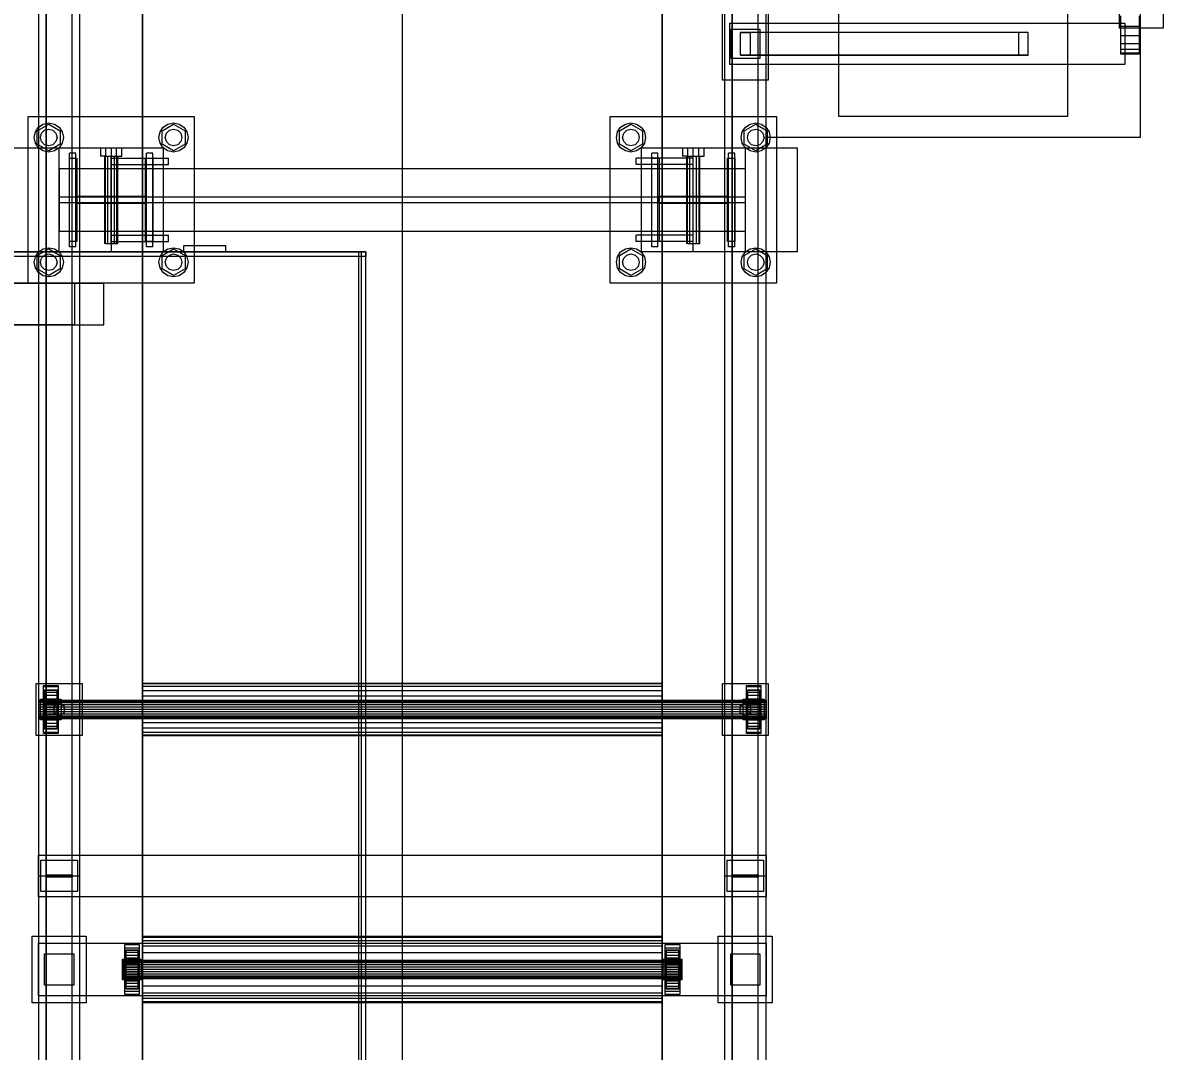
# Model space of a CAD drawing. Header units: millimetres. Extents: x -1970 to 59977, y -50268 to 6837.
# Drawn here: x 58874 to 59971, y -17518 to -16530 of the extents above; entities that cross this region are included whole.
import ezdxf

# ---------------------------------------------------------------- set-up
doc = ezdxf.new("R2010")
doc.units = ezdxf.units.MM
for name, color, linetype, lineweight in [('COTAS_P', 1, 'Continuous', 0), ('superior_C04', 7, 'Continuous', 0), ('superior_secador', 7, 'Continuous', 0)]:
    doc.layers.add(name, color=color, linetype=linetype, lineweight=lineweight)
doc.dimstyles.new('R19_100', dxfattribs={"dimtxt": 250, "dimasz": 150, "dimexe": 150, "dimexo": 80, "dimgap": 100, "dimtad": 1, "dimtih": 1, "dimtoh": 1, "dimdsep": 46, "dimcen": 0.09, "dimadec": 0, "dimazin": 0, "dimtfac": 1, "dimtdec": 4, "dimtofl": 0, "dimtmove": 0, "dimatfit": 3, "dimfxl": 1, "dimtolj": 1, "dimtzin": 0, "dimarcsym": 0})

# ---------------------------------------------------------------- blocks, each defined once
blk = doc.blocks.new('*D26')
at = {"layer": 'COTAS_P', "color": 0, "lineweight": -2, "transparency": 16777216}
for p, q in [((59159.3, -15400), (58189.3, -15400)), ((58339.3, -19600), (58339.3, -15550)), ((59159.3, -19750), (58189.3, -19750))]:
    blk.add_line(p, q, dxfattribs=at)
at = {"layer": 'COTAS_P', "color": 0, "transparency": 16777216}
for points in [[(58314.3, -15550), (58364.3, -15550), (58339.3, -15400)], [(58314.3, -19600), (58364.3, -19600), (58339.3, -19750)]]:
    blk.add_solid(points, dxfattribs=at)
at = {"layer": 'Defpoints', "color": 0, "transparency": 16777216}
for p in [(58339.3, -15400), (59239.3, -15400), (59239.3, -19750)]:
    blk.add_point(p, dxfattribs=at)

msp = doc.modelspace()

# ---------------------------------------------------------------- linework, layer by layer
at = {"layer": 'superior_C04'}
for p, q in [((58989.253, -19750), (58989.253, -15400)), ((59489.253, -15400), (59489.253, -19750)), ((59589.253, -16640), (59589.253, -15710)), ((59949.253, -15710), (59949.253, -16640)), ((58889.253, -16150), (58889.253, -17350)), ((58896.753, -17348.878), (58896.753, -16148.878)), ((58896.753, -16151.122), (58896.753, -17351.122)), ((58921.753, -17348.878), (58921.753, -16148.878)), ((58921.753, -17351.122), (58921.753, -16151.122)), ((58929.253, -17350), (58929.253, -16150)), ((59549.253, -16150), (59549.253, -17350)), ((59556.753, -17348.878), (59556.753, -16148.878)), ((59556.753, -16151.122), (59556.753, -17351.122)), ((59581.753, -17348.878), (59581.753, -16148.878)), ((59581.753, -17351.122), (59581.753, -16151.122)), ((59589.253, -17350), (59589.253, -16150)), ((59659.253, -16620), (59659.253, -16420)), ((59879.253, -16420), (59879.253, -16620)), ((58989.253, -16460), (58989.253, -17440)), ((59239.253, -16460), (59239.253, -17440)), ((59489.253, -17440), (59489.253, -16460)), ((59929.253, -16535), (59929.253, -16495)), ((59971.253, -16495), (59971.253, -16535)), ((59547.253, -16585), (59547.253, -16515)), ((59591.253, -16515), (59591.253, -16585)), ((59554.253, -16530), (59934.253, -16530)), ((59554.253, -16570), (59554.253, -16530)), ((59930.253, -16522.961), (59930.253, -16533.334)), ((59934.253, -16530), (59934.253, -16570)), ((59948.253, -16522.961), (59948.253, -16533.334)), ((59555.253, -16536), (59583.253, -16536)), ((59555.253, -16564), (59555.253, -16536)), ((59564.611, -16539), (59573.894, -16539)), ((59564.611, -16561), (59564.611, -16539)), ((59832.111, -16539), (59564.611, -16539)), ((59573.894, -16539), (59573.894, -16561)), ((59841.394, -16539), (59573.894, -16539)), ((59583.253, -16536), (59583.253, -16564)), ((59841.394, -16539), (59832.111, -16539)), ((59832.111, -16539), (59832.111, -16561)), ((59841.394, -16561), (59841.394, -16539)), ((59971.253, -16535), (59929.253, -16535)), ((59930.253, -16533.334), (59930.253, -16542.426)), ((59948.253, -16533.334), (59930.253, -16533.334)), ((59930.253, -16542.426), (59930.253, -16549.888)), ((59948.253, -16542.426), (59930.253, -16542.426)), ((59948.253, -16533.334), (59948.253, -16542.426)), ((59948.253, -16542.426), (59948.253, -16549.888)), ((59930.253, -16549.888), (59930.253, -16555.433)), ((59948.253, -16549.888), (59930.253, -16549.888)), ((59948.253, -16549.888), (59948.253, -16555.433)), ((59583.253, -16564), (59555.253, -16564)), ((59573.894, -16561), (59564.611, -16561)), ((59564.611, -16561), (59832.111, -16561)), ((59841.394, -16561), (59573.894, -16561)), ((59832.111, -16561), (59841.394, -16561)), ((59930.253, -16555.433), (59930.253, -16558.847)), ((59948.253, -16555.433), (59930.253, -16555.433)), ((59930.253, -16558.847), (59930.253, -16560)), ((59948.253, -16558.847), (59930.253, -16558.847)), ((59948.253, -16560), (59930.253, -16560)), ((59948.253, -16555.433), (59948.253, -16558.847)), ((59948.253, -16558.847), (59948.253, -16560)), ((59934.253, -16570), (59554.253, -16570)), ((59591.253, -16585), (59547.253, -16585)), ((58879.253, -16780), (58879.253, -16620)), ((58879.253, -16620), (59039.253, -16620)), ((58886.319, -16634.642), (58889.353, -16630.101)), ((58888.168, -16633.6), (58899.253, -16627.2)), ((58889.353, -16630.101), (58893.895, -16627.066)), ((58893.895, -16627.066), (58899.253, -16626)), ((58899.253, -16626), (58904.611, -16627.066)), ((58899.253, -16627.2), (58910.338, -16633.6)), ((58904.611, -16627.066), (58909.152, -16630.101)), ((58909.152, -16630.101), (58912.187, -16634.642)), ((59006.319, -16634.642), (59009.353, -16630.101)), ((59008.168, -16633.6), (59019.253, -16627.2)), ((59009.353, -16630.101), (59013.895, -16627.066)), ((59013.895, -16627.066), (59019.253, -16626)), ((59019.253, -16626), (59024.611, -16627.066)), ((59019.253, -16627.2), (59030.338, -16633.6)), ((59024.611, -16627.066), (59029.152, -16630.101)), ((59029.152, -16630.101), (59032.187, -16634.642)), ((59039.253, -16620), (59039.253, -16780)), ((59439.253, -16780), (59439.253, -16620)), ((59439.253, -16620), (59599.253, -16620)), ((59446.319, -16634.642), (59449.353, -16630.101)), ((59448.168, -16633.6), (59459.253, -16627.2)), ((59449.353, -16630.101), (59453.895, -16627.066)), ((59453.895, -16627.066), (59459.253, -16626)), ((59459.253, -16626), (59464.611, -16627.066)), ((59459.253, -16627.2), (59470.338, -16633.6)), ((59464.611, -16627.066), (59469.152, -16630.101)), ((59469.152, -16630.101), (59472.187, -16634.642)), ((59566.319, -16634.642), (59569.353, -16630.101)), ((59568.168, -16633.6), (59579.253, -16627.2)), ((59569.353, -16630.101), (59573.895, -16627.066)), ((59573.895, -16627.066), (59579.253, -16626)), ((59579.253, -16626), (59584.611, -16627.066)), ((59579.253, -16627.2), (59590.338, -16633.6)), ((59584.611, -16627.066), (59589.152, -16630.101)), ((59589.152, -16630.101), (59592.187, -16634.642)), ((59599.253, -16620), (59599.253, -16780)), ((59879.253, -16620), (59659.253, -16620)), ((58885.253, -16640), (58886.319, -16634.642)), ((58886.319, -16645.358), (58885.253, -16640)), ((58888.168, -16646.4), (58888.168, -16633.6)), ((58891.253, -16640), (58892.325, -16636)), ((58892.325, -16644), (58891.253, -16640)), ((58892.325, -16636), (58895.253, -16633.072)), ((58895.253, -16633.072), (58899.253, -16632)), ((58899.253, -16632), (58903.253, -16633.072)), ((58903.253, -16633.072), (58906.181, -16636)), ((58906.181, -16636), (58907.253, -16640)), ((58907.253, -16640), (58906.181, -16644)), ((58910.338, -16633.6), (58910.338, -16646.4)), ((58912.187, -16634.642), (58913.253, -16640)), ((58913.253, -16640), (58912.187, -16645.358)), ((59005.253, -16640), (59006.319, -16634.642)), ((59006.319, -16645.358), (59005.253, -16640)), ((59008.168, -16646.4), (59008.168, -16633.6)), ((59011.253, -16640), (59012.325, -16636)), ((59012.325, -16644), (59011.253, -16640)), ((59012.325, -16636), (59015.253, -16633.072)), ((59015.253, -16633.072), (59019.253, -16632)), ((59019.253, -16632), (59023.253, -16633.072)), ((59023.253, -16633.072), (59026.181, -16636)), ((59026.181, -16636), (59027.253, -16640)), ((59027.253, -16640), (59026.181, -16644)), ((59030.338, -16633.6), (59030.338, -16646.4)), ((59032.187, -16634.642), (59033.253, -16640)), ((59033.253, -16640), (59032.187, -16645.358)), ((59445.253, -16640), (59446.319, -16634.642)), ((59446.319, -16645.358), (59445.253, -16640)), ((59448.168, -16646.4), (59448.168, -16633.6)), ((59451.253, -16640), (59452.325, -16636)), ((59452.325, -16644), (59451.253, -16640)), ((59452.325, -16636), (59455.253, -16633.072)), ((59455.253, -16633.072), (59459.253, -16632)), ((59459.253, -16632), (59463.253, -16633.072)), ((59463.253, -16633.072), (59466.181, -16636)), ((59466.181, -16636), (59467.253, -16640)), ((59467.253, -16640), (59466.181, -16644)), ((59470.338, -16633.6), (59470.338, -16646.4)), ((59472.187, -16634.642), (59473.253, -16640)), ((59473.253, -16640), (59472.187, -16645.358)), ((59565.253, -16640), (59566.319, -16634.642)), ((59566.319, -16645.358), (59565.253, -16640)), ((59568.168, -16646.4), (59568.168, -16633.6)), ((59571.253, -16640), (59572.325, -16636)), ((59572.325, -16644), (59571.253, -16640)), ((59572.325, -16636), (59575.253, -16633.072)), ((59575.253, -16633.072), (59579.253, -16632)), ((59579.253, -16632), (59583.253, -16633.072)), ((59583.253, -16633.072), (59586.181, -16636)), ((59586.181, -16636), (59587.253, -16640)), ((59587.253, -16640), (59586.181, -16644)), ((59949.253, -16640), (59589.253, -16640)), ((59590.338, -16633.6), (59590.338, -16646.4)), ((59592.187, -16634.642), (59593.253, -16640)), ((59593.253, -16640), (59592.187, -16645.358)), ((58859.253, -16650), (58959.253, -16650)), ((58889.353, -16649.899), (58886.319, -16645.358)), ((58899.253, -16652.8), (58888.168, -16646.4)), ((58893.895, -16652.934), (58889.353, -16649.899)), ((58895.253, -16646.928), (58892.325, -16644)), ((58899.253, -16648), (58895.253, -16646.928)), ((58910.338, -16646.4), (58899.253, -16652.8)), ((58903.253, -16646.928), (58899.253, -16648)), ((58906.181, -16644), (58903.253, -16646.928)), ((58909.152, -16649.899), (58904.611, -16652.934)), ((58912.187, -16645.358), (58909.152, -16649.899)), ((58909.253, -16750), (58909.253, -16650)), ((58909.253, -16650), (59009.253, -16650)), ((58948.853, -16650), (58954.053, -16650)), ((58948.853, -16650), (58948.853, -16658)), ((58954.053, -16650), (58964.453, -16650)), ((58954.053, -16658), (58954.053, -16650)), ((58959.253, -16650), (58959.253, -16750)), ((58964.453, -16650), (58969.653, -16650)), ((58964.453, -16658), (58964.453, -16650)), ((58969.653, -16658), (58969.653, -16650)), ((59009.353, -16649.899), (59006.319, -16645.358)), ((59019.253, -16652.8), (59008.168, -16646.4)), ((59009.253, -16650), (59009.253, -16750)), ((59013.895, -16652.934), (59009.353, -16649.899)), ((59015.253, -16646.928), (59012.325, -16644)), ((59019.253, -16648), (59015.253, -16646.928)), ((59030.338, -16646.4), (59019.253, -16652.8)), ((59023.253, -16646.928), (59019.253, -16648)), ((59026.181, -16644), (59023.253, -16646.928)), ((59029.152, -16649.899), (59024.611, -16652.934)), ((59032.187, -16645.358), (59029.152, -16649.899)), ((59449.353, -16649.899), (59446.319, -16645.358)), ((59459.253, -16652.8), (59448.168, -16646.4)), ((59453.895, -16652.934), (59449.353, -16649.899)), ((59455.253, -16646.928), (59452.325, -16644)), ((59459.253, -16648), (59455.253, -16646.928)), ((59470.338, -16646.4), (59459.253, -16652.8)), ((59463.253, -16646.928), (59459.253, -16648)), ((59466.181, -16644), (59463.253, -16646.928)), ((59469.152, -16649.899), (59464.611, -16652.934)), ((59472.187, -16645.358), (59469.152, -16649.899)), ((59469.253, -16750), (59469.253, -16650)), ((59469.253, -16650), (59569.253, -16650)), ((59508.853, -16650), (59514.053, -16650)), ((59508.853, -16650), (59508.853, -16658)), ((59514.053, -16650), (59524.453, -16650)), ((59514.053, -16658), (59514.053, -16650)), ((59519.253, -16750), (59519.253, -16650)), ((59519.253, -16650), (59619.253, -16650)), ((59524.453, -16650), (59529.653, -16650)), ((59524.453, -16658), (59524.453, -16650)), ((59529.653, -16658), (59529.653, -16650)), ((59569.353, -16649.899), (59566.319, -16645.358)), ((59579.253, -16652.8), (59568.168, -16646.4)), ((59569.253, -16650), (59569.253, -16750)), ((59573.895, -16652.934), (59569.353, -16649.899)), ((59575.253, -16646.928), (59572.325, -16644)), ((59579.253, -16648), (59575.253, -16646.928)), ((59590.338, -16646.4), (59579.253, -16652.8)), ((59583.253, -16646.928), (59579.253, -16648)), ((59586.181, -16644), (59583.253, -16646.928)), ((59589.152, -16649.899), (59584.611, -16652.934)), ((59592.187, -16645.358), (59589.152, -16649.899)), ((59619.253, -16650), (59619.253, -16750)), ((58899.253, -16654), (58893.895, -16652.934)), ((58904.611, -16652.934), (58899.253, -16654)), ((58919.253, -16745), (58919.253, -16655)), ((58925.253, -16655), (58919.253, -16655)), ((58919.253, -16740), (58919.253, -16660)), ((58919.253, -16660), (58926.253, -16660)), ((58925.253, -16745), (58925.253, -16655)), ((58926.253, -16660), (58926.253, -16740)), ((58954.053, -16658), (58948.853, -16658)), ((58952.853, -16658), (58953.71, -16658)), ((58952.853, -16658), (58952.853, -16742)), ((58953.71, -16658), (58956.053, -16658)), ((58953.71, -16742), (58953.71, -16658)), ((58954.053, -16658), (58964.453, -16658)), ((58956.053, -16658), (58959.253, -16658)), ((58956.053, -16742), (58956.053, -16658)), ((58959.253, -16658), (58962.453, -16658)), ((58959.253, -16742), (58959.253, -16658)), ((58959.253, -16660), (59014.253, -16660)), ((58959.253, -16666), (58959.253, -16660)), ((58962.453, -16658), (58964.796, -16658)), ((58962.453, -16742), (58962.453, -16658)), ((58964.453, -16658), (58969.653, -16658)), ((58964.796, -16658), (58965.653, -16658)), ((58964.796, -16742), (58964.796, -16658)), ((58965.653, -16742), (58965.653, -16658)), ((58992.253, -16740), (58992.253, -16660)), ((58992.253, -16660), (58999.253, -16660)), ((58993.253, -16745), (58993.253, -16655)), ((58999.253, -16655), (58993.253, -16655)), ((58999.253, -16745), (58999.253, -16655)), ((58999.253, -16660), (58999.253, -16740)), ((59019.253, -16654), (59013.895, -16652.934)), ((59014.253, -16666), (59014.253, -16660)), ((59024.611, -16652.934), (59019.253, -16654)), ((59459.253, -16654), (59453.895, -16652.934)), ((59464.611, -16652.934), (59459.253, -16654)), ((59519.253, -16660), (59464.253, -16660)), ((59464.253, -16666), (59464.253, -16660)), ((59479.253, -16745), (59479.253, -16655)), ((59485.253, -16655), (59479.253, -16655)), ((59479.253, -16740), (59479.253, -16660)), ((59479.253, -16660), (59486.253, -16660)), ((59485.253, -16745), (59485.253, -16655)), ((59486.253, -16660), (59486.253, -16740)), ((59514.053, -16658), (59508.853, -16658)), ((59512.853, -16658), (59513.71, -16658)), ((59512.853, -16658), (59512.853, -16742)), ((59513.71, -16658), (59516.053, -16658)), ((59513.71, -16742), (59513.71, -16658)), ((59514.053, -16658), (59524.453, -16658)), ((59516.053, -16658), (59519.253, -16658)), ((59516.053, -16742), (59516.053, -16658)), ((59519.253, -16658), (59522.453, -16658)), ((59519.253, -16742), (59519.253, -16658)), ((59519.253, -16666), (59519.253, -16660)), ((59522.453, -16658), (59524.796, -16658)), ((59522.453, -16742), (59522.453, -16658)), ((59524.453, -16658), (59529.653, -16658)), ((59524.796, -16658), (59525.653, -16658)), ((59524.796, -16742), (59524.796, -16658)), ((59525.653, -16742), (59525.653, -16658)), ((59552.253, -16740), (59552.253, -16660)), ((59552.253, -16660), (59559.253, -16660)), ((59553.253, -16745), (59553.253, -16655)), ((59559.253, -16655), (59553.253, -16655)), ((59559.253, -16745), (59559.253, -16655)), ((59559.253, -16660), (59559.253, -16740)), ((59579.253, -16654), (59573.895, -16652.934)), ((59584.611, -16652.934), (59579.253, -16654)), ((58909.253, -16670), (58909.253, -16730)), ((59569.253, -16670), (58909.253, -16670)), ((58959.253, -16666), (59014.253, -16666)), ((59519.253, -16666), (59464.253, -16666)), ((59569.253, -16670), (59569.253, -16730)), ((58909.253, -16697.5), (58909.253, -16702.5)), ((59569.253, -16697.5), (58909.253, -16697.5)), ((58909.253, -16702.5), (59569.253, -16702.5)), ((58926.253, -16703.5), (58926.253, -16696.5)), ((58926.253, -16696.5), (58992.253, -16696.5)), ((58992.253, -16703.5), (58926.253, -16703.5)), ((58992.253, -16696.5), (58992.253, -16703.5)), ((59486.253, -16703.5), (59486.253, -16696.5)), ((59486.253, -16696.5), (59552.253, -16696.5)), ((59552.253, -16703.5), (59486.253, -16703.5)), ((59552.253, -16696.5), (59552.253, -16703.5)), ((59569.253, -16697.5), (59569.253, -16702.5)), ((58909.253, -16730), (59569.253, -16730)), ((58926.253, -16740), (58919.253, -16740)), ((58959.253, -16734), (59014.253, -16734)), ((58959.253, -16740), (58959.253, -16734)), ((58959.253, -16740), (59014.253, -16740)), ((58999.253, -16740), (58992.253, -16740)), ((59014.253, -16740), (59014.253, -16734)), ((59519.253, -16734), (59464.253, -16734)), ((59464.253, -16740), (59464.253, -16734)), ((59519.253, -16740), (59464.253, -16740)), ((59486.253, -16740), (59479.253, -16740)), ((59519.253, -16740), (59519.253, -16734)), ((59559.253, -16740), (59552.253, -16740)), ((58959.253, -16750), (58859.253, -16750)), ((58886.319, -16754.642), (58889.353, -16750.101)), ((58888.168, -16753.6), (58899.253, -16747.2)), ((58889.353, -16750.101), (58893.895, -16747.066)), ((58893.895, -16747.066), (58899.253, -16746)), ((58899.253, -16746), (58904.611, -16747.066)), ((58899.253, -16747.2), (58910.338, -16753.6)), ((58904.611, -16747.066), (58909.152, -16750.101)), ((58909.152, -16750.101), (58912.187, -16754.642)), ((59009.253, -16750), (58909.253, -16750)), ((58925.253, -16745), (58919.253, -16745)), ((58953.71, -16742), (58952.853, -16742)), ((58953.71, -16742), (58956.053, -16742)), ((58956.053, -16742), (58959.253, -16742)), ((58959.253, -16742), (58962.453, -16742)), ((58962.453, -16742), (58964.796, -16742)), ((58964.796, -16742), (58965.653, -16742)), ((58999.253, -16745), (58993.253, -16745)), ((59006.319, -16754.642), (59009.353, -16750.101)), ((59008.168, -16753.6), (59019.253, -16747.2)), ((59009.353, -16750.101), (59013.895, -16747.066)), ((59013.895, -16747.066), (59019.253, -16746)), ((59019.253, -16746), (59024.611, -16747.066)), ((59019.253, -16747.2), (59030.338, -16753.6)), ((59024.611, -16747.066), (59029.152, -16750.101)), ((59029.152, -16750.101), (59032.187, -16754.642)), ((59446.319, -16754.642), (59449.353, -16750.101)), ((59448.168, -16753.6), (59459.253, -16747.2)), ((59449.353, -16750.101), (59453.895, -16747.066)), ((59453.895, -16747.066), (59459.253, -16746)), ((59459.253, -16746), (59464.611, -16747.066)), ((59459.253, -16747.2), (59470.338, -16753.6)), ((59464.611, -16747.066), (59469.152, -16750.101)), ((59469.152, -16750.101), (59472.187, -16754.642)), ((59569.253, -16750), (59469.253, -16750)), ((59485.253, -16745), (59479.253, -16745)), ((59513.71, -16742), (59512.853, -16742)), ((59513.71, -16742), (59516.053, -16742)), ((59516.053, -16742), (59519.253, -16742)), ((59519.253, -16742), (59522.453, -16742)), ((59619.253, -16750), (59519.253, -16750)), ((59522.453, -16742), (59524.796, -16742)), ((59524.796, -16742), (59525.653, -16742)), ((59559.253, -16745), (59553.253, -16745)), ((59566.319, -16754.642), (59569.353, -16750.101)), ((59568.168, -16753.6), (59579.253, -16747.2)), ((59569.353, -16750.101), (59573.895, -16747.066)), ((59573.895, -16747.066), (59579.253, -16746)), ((59579.253, -16746), (59584.611, -16747.066)), ((59579.253, -16747.2), (59590.338, -16753.6)), ((59584.611, -16747.066), (59589.152, -16750.101)), ((59589.152, -16750.101), (59592.187, -16754.642)), ((58885.253, -16760), (58886.319, -16754.642)), ((58886.319, -16765.358), (58885.253, -16760)), ((58888.168, -16766.4), (58888.168, -16753.6)), ((58891.253, -16760), (58892.325, -16756)), ((58892.325, -16764), (58891.253, -16760)), ((58892.325, -16756), (58895.253, -16753.072)), ((58895.253, -16753.072), (58899.253, -16752)), ((58899.253, -16752), (58903.253, -16753.072)), ((58903.253, -16753.072), (58906.181, -16756)), ((58906.181, -16756), (58907.253, -16760)), ((58907.253, -16760), (58906.181, -16764)), ((58910.338, -16753.6), (58910.338, -16766.4)), ((58912.187, -16754.642), (58913.253, -16760)), ((58913.253, -16760), (58912.187, -16765.358)), ((59005.253, -16760), (59006.319, -16754.642)), ((59006.319, -16765.358), (59005.253, -16760)), ((59008.168, -16766.4), (59008.168, -16753.6)), ((59011.253, -16760), (59012.325, -16756)), ((59012.325, -16764), (59011.253, -16760)), ((59012.325, -16756), (59015.253, -16753.072)), ((59015.253, -16753.072), (59019.253, -16752)), ((59019.253, -16752), (59023.253, -16753.072)), ((59023.253, -16753.072), (59026.181, -16756)), ((59026.181, -16756), (59027.253, -16760)), ((59027.253, -16760), (59026.181, -16764)), ((59030.338, -16753.6), (59030.338, -16766.4)), ((59032.187, -16754.642), (59033.253, -16760)), ((59033.253, -16760), (59032.187, -16765.358)), ((59445.253, -16760), (59446.319, -16754.642)), ((59446.319, -16765.358), (59445.253, -16760)), ((59448.168, -16766.4), (59448.168, -16753.6)), ((59451.253, -16760), (59452.325, -16756)), ((59452.325, -16764), (59451.253, -16760)), ((59452.325, -16756), (59455.253, -16753.072)), ((59455.253, -16753.072), (59459.253, -16752)), ((59459.253, -16752), (59463.253, -16753.072)), ((59463.253, -16753.072), (59466.181, -16756)), ((59466.181, -16756), (59467.253, -16760)), ((59467.253, -16760), (59466.181, -16764)), ((59470.338, -16753.6), (59470.338, -16766.4)), ((59472.187, -16754.642), (59473.253, -16760)), ((59473.253, -16760), (59472.187, -16765.358)), ((59565.253, -16760), (59566.319, -16754.642)), ((59566.319, -16765.358), (59565.253, -16760)), ((59568.168, -16766.4), (59568.168, -16753.6)), ((59571.253, -16760), (59572.325, -16756)), ((59572.325, -16764), (59571.253, -16760)), ((59572.325, -16756), (59575.253, -16753.072)), ((59575.253, -16753.072), (59579.253, -16752)), ((59579.253, -16752), (59583.253, -16753.072)), ((59583.253, -16753.072), (59586.181, -16756)), ((59586.181, -16756), (59587.253, -16760)), ((59587.253, -16760), (59586.181, -16764)), ((59590.338, -16753.6), (59590.338, -16766.4)), ((59592.187, -16754.642), (59593.253, -16760)), ((59593.253, -16760), (59592.187, -16765.358)), ((58889.353, -16769.899), (58886.319, -16765.358)), ((58899.253, -16772.8), (58888.168, -16766.4)), ((58893.895, -16772.934), (58889.353, -16769.899)), ((58895.253, -16766.928), (58892.325, -16764)), ((58899.253, -16774), (58893.895, -16772.934)), ((58899.253, -16768), (58895.253, -16766.928)), ((58910.338, -16766.4), (58899.253, -16772.8)), ((58903.253, -16766.928), (58899.253, -16768)), ((58904.611, -16772.934), (58899.253, -16774)), ((58906.181, -16764), (58903.253, -16766.928)), ((58909.152, -16769.899), (58904.611, -16772.934)), ((58912.187, -16765.358), (58909.152, -16769.899)), ((59009.353, -16769.899), (59006.319, -16765.358)), ((59019.253, -16772.8), (59008.168, -16766.4)), ((59013.895, -16772.934), (59009.353, -16769.899)), ((59015.253, -16766.928), (59012.325, -16764)), ((59019.253, -16774), (59013.895, -16772.934)), ((59019.253, -16768), (59015.253, -16766.928)), ((59030.338, -16766.4), (59019.253, -16772.8)), ((59023.253, -16766.928), (59019.253, -16768)), ((59024.611, -16772.934), (59019.253, -16774)), ((59026.181, -16764), (59023.253, -16766.928)), ((59029.152, -16769.899), (59024.611, -16772.934)), ((59032.187, -16765.358), (59029.152, -16769.899)), ((59449.353, -16769.899), (59446.319, -16765.358)), ((59459.253, -16772.8), (59448.168, -16766.4)), ((59453.895, -16772.934), (59449.353, -16769.899)), ((59455.253, -16766.928), (59452.325, -16764)), ((59459.253, -16774), (59453.895, -16772.934)), ((59459.253, -16768), (59455.253, -16766.928)), ((59470.338, -16766.4), (59459.253, -16772.8)), ((59463.253, -16766.928), (59459.253, -16768)), ((59464.611, -16772.934), (59459.253, -16774)), ((59466.181, -16764), (59463.253, -16766.928)), ((59469.152, -16769.899), (59464.611, -16772.934)), ((59472.187, -16765.358), (59469.152, -16769.899)), ((59569.353, -16769.899), (59566.319, -16765.358)), ((59579.253, -16772.8), (59568.168, -16766.4)), ((59573.895, -16772.934), (59569.353, -16769.899)), ((59575.253, -16766.928), (59572.325, -16764)), ((59579.253, -16774), (59573.895, -16772.934)), ((59579.253, -16768), (59575.253, -16766.928)), ((59590.338, -16766.4), (59579.253, -16772.8)), ((59583.253, -16766.928), (59579.253, -16768)), ((59584.611, -16772.934), (59579.253, -16774)), ((59586.181, -16764), (59583.253, -16766.928)), ((59589.152, -16769.899), (59584.611, -16772.934)), ((59592.187, -16765.358), (59589.152, -16769.899)), ((59039.253, -16780), (58879.253, -16780)), ((59599.253, -16780), (59439.253, -16780)), ((58887.253, -17215), (58887.253, -17165)), ((58887.253, -17165), (58931.253, -17165)), ((58894.253, -17213), (58894.253, -17167)), ((58894.253, -17167), (58908.253, -17167)), ((58894.253, -17180), (58894.253, -17168)), ((58894.253, -17168), (58908.253, -17168)), ((58908.253, -17167), (58908.253, -17213)), ((58908.253, -17168), (58908.253, -17180)), ((58931.253, -17165), (58931.253, -17215)), ((58989.253, -17164.6), (58989.253, -17165.465)), ((58989.253, -17164.6), (59489.253, -17164.6)), ((58989.253, -17165.465), (58989.253, -17168.003)), ((59489.253, -17165.465), (58989.253, -17165.465)), ((58989.253, -17168.003), (58989.253, -17172.039)), ((59489.253, -17168.003), (58989.253, -17168.003)), ((59489.253, -17165.465), (59489.253, -17164.6)), ((59489.253, -17165.465), (59489.253, -17168.003)), ((59489.253, -17168.003), (59489.253, -17172.039)), ((59547.253, -17215), (59547.253, -17165)), ((59547.253, -17165), (59591.253, -17165)), ((59570.253, -17213), (59570.253, -17167)), ((59570.253, -17167), (59584.253, -17167)), ((59570.253, -17180), (59570.253, -17168)), ((59570.253, -17168), (59584.253, -17168)), ((59584.253, -17167), (59584.253, -17213)), ((59584.253, -17168), (59584.253, -17180)), ((59591.253, -17165), (59591.253, -17215)), ((58895.253, -17181), (58895.253, -17171)), ((58895.253, -17171), (58895.253, -17171.647)), ((58895.253, -17171), (58907.253, -17171)), ((58895.253, -17171.647), (58895.253, -17181.307)), ((58907.253, -17171.647), (58895.253, -17171.647)), ((58895.253, -17171.647), (58895.253, -17173.546)), ((58895.253, -17173.546), (58895.253, -17182.206)), ((58907.253, -17173.546), (58895.253, -17173.546)), ((58895.253, -17173.546), (58895.253, -17176.565)), ((58895.253, -17176.565), (58895.253, -17183.636)), ((58907.253, -17176.565), (58895.253, -17176.565)), ((58895.253, -17176.565), (58895.253, -17180.5)), ((58907.253, -17171.647), (58907.253, -17171)), ((58907.253, -17171), (58907.253, -17181)), ((58907.253, -17181.307), (58907.253, -17171.647)), ((58907.253, -17173.546), (58907.253, -17171.647)), ((58907.253, -17182.206), (58907.253, -17173.546)), ((58907.253, -17176.565), (58907.253, -17173.546)), ((58907.253, -17183.636), (58907.253, -17176.565)), ((58907.253, -17180.5), (58907.253, -17176.565)), ((58989.253, -17172.039), (58989.253, -17177.3)), ((59489.253, -17172.039), (58989.253, -17172.039)), ((58989.253, -17177.3), (58989.253, -17183.426)), ((59489.253, -17177.3), (58989.253, -17177.3)), ((59489.253, -17172.039), (59489.253, -17177.3)), ((59489.253, -17177.3), (59489.253, -17183.426)), ((59571.253, -17181), (59571.253, -17171)), ((59571.253, -17171), (59571.253, -17171.647)), ((59571.253, -17171), (59583.253, -17171)), ((59571.253, -17171.647), (59571.253, -17181.307)), ((59583.253, -17171.647), (59571.253, -17171.647)), ((59571.253, -17171.647), (59571.253, -17173.546)), ((59571.253, -17173.546), (59571.253, -17182.206)), ((59583.253, -17173.546), (59571.253, -17173.546)), ((59571.253, -17173.546), (59571.253, -17176.565)), ((59571.253, -17176.565), (59571.253, -17183.636)), ((59583.253, -17176.565), (59571.253, -17176.565)), ((59571.253, -17176.565), (59571.253, -17180.5)), ((59583.253, -17171.647), (59583.253, -17171)), ((59583.253, -17171), (59583.253, -17181)), ((59583.253, -17181.307), (59583.253, -17171.647)), ((59583.253, -17173.546), (59583.253, -17171.647)), ((59583.253, -17182.206), (59583.253, -17173.546)), ((59583.253, -17176.565), (59583.253, -17173.546)), ((59583.253, -17183.636), (59583.253, -17176.565)), ((59583.253, -17180.5), (59583.253, -17176.565)), ((58889.253, -17181), (58889.253, -17181.307)), ((58889.253, -17181), (59589.253, -17181)), ((58889.253, -17181.307), (58889.253, -17182.206)), ((59589.253, -17181.307), (58889.253, -17181.307)), ((58889.253, -17182.206), (58889.253, -17183.636)), ((59589.253, -17182.206), (58889.253, -17182.206)), ((58889.253, -17183.636), (58889.253, -17185.5)), ((59589.253, -17183.636), (58889.253, -17183.636)), ((58889.253, -17185.5), (58889.253, -17187.671)), ((59589.253, -17185.5), (58889.253, -17185.5)), ((58889.253, -17187.671), (58889.253, -17190)), ((59589.253, -17187.671), (58889.253, -17187.671)), ((58891.253, -17200), (58891.253, -17180)), ((58891.253, -17180), (58911.253, -17180)), ((58908.253, -17180), (58894.253, -17180)), ((58895.253, -17180.5), (58895.253, -17185.5)), ((58907.253, -17180.5), (58895.253, -17180.5)), ((58895.253, -17180.5), (58895.253, -17185.082)), ((58895.253, -17181.307), (58895.253, -17181)), ((58907.253, -17181), (58895.253, -17181)), ((58895.253, -17181.307), (58907.253, -17181.307)), ((58895.253, -17182.206), (58895.253, -17181.307)), ((58895.253, -17182.206), (58907.253, -17182.206)), ((58895.253, -17183.636), (58895.253, -17182.206)), ((58895.253, -17183.636), (58907.253, -17183.636)), ((58895.253, -17185.5), (58895.253, -17183.636)), ((58895.253, -17185.082), (58895.253, -17187.671)), ((58907.253, -17185.082), (58895.253, -17185.082)), ((58895.253, -17185.082), (58895.253, -17190)), ((58895.253, -17185.5), (58907.253, -17185.5)), ((58895.253, -17187.671), (58895.253, -17185.5)), ((58895.253, -17187.671), (58907.253, -17187.671)), ((58895.253, -17190), (58895.253, -17187.671)), ((58909.253, -17184), (58904.057, -17187)), ((58904.057, -17187), (58904.057, -17193)), ((58907.253, -17185.5), (58907.253, -17180.5)), ((58907.253, -17185.082), (58907.253, -17180.5)), ((58907.253, -17181), (58907.253, -17181.307)), ((58907.253, -17181.307), (58907.253, -17182.206)), ((58907.253, -17182.206), (58907.253, -17183.636)), ((58907.253, -17183.636), (58907.253, -17185.5)), ((58907.253, -17187.671), (58907.253, -17185.082)), ((58907.253, -17190), (58907.253, -17185.082)), ((58907.253, -17185.5), (58907.253, -17187.671)), ((58907.253, -17187.671), (58907.253, -17190)), ((58914.449, -17187), (58909.253, -17184)), ((58911.253, -17180), (58911.253, -17200)), ((58914.449, -17193), (58914.449, -17187)), ((58989.253, -17183.426), (58989.253, -17190)), ((59489.253, -17183.426), (58989.253, -17183.426)), ((59489.253, -17183.426), (59489.253, -17190)), ((59569.253, -17184), (59564.057, -17187)), ((59564.057, -17187), (59564.057, -17193)), ((59567.253, -17200), (59567.253, -17180)), ((59567.253, -17180), (59587.253, -17180)), ((59574.449, -17187), (59569.253, -17184)), ((59584.253, -17180), (59570.253, -17180)), ((59571.253, -17180.5), (59571.253, -17185.5)), ((59583.253, -17180.5), (59571.253, -17180.5)), ((59571.253, -17180.5), (59571.253, -17185.082)), ((59571.253, -17181.307), (59571.253, -17181)), ((59583.253, -17181), (59571.253, -17181)), ((59571.253, -17181.307), (59583.253, -17181.307)), ((59571.253, -17182.206), (59571.253, -17181.307)), ((59571.253, -17182.206), (59583.253, -17182.206)), ((59571.253, -17183.636), (59571.253, -17182.206)), ((59571.253, -17183.636), (59583.253, -17183.636)), ((59571.253, -17185.5), (59571.253, -17183.636)), ((59571.253, -17185.082), (59571.253, -17187.671)), ((59583.253, -17185.082), (59571.253, -17185.082)), ((59571.253, -17185.082), (59571.253, -17190)), ((59571.253, -17185.5), (59583.253, -17185.5)), ((59571.253, -17187.671), (59571.253, -17185.5)), ((59571.253, -17187.671), (59583.253, -17187.671)), ((59571.253, -17190), (59571.253, -17187.671)), ((59574.449, -17193), (59574.449, -17187)), ((59583.253, -17185.5), (59583.253, -17180.5)), ((59583.253, -17185.082), (59583.253, -17180.5)), ((59583.253, -17181), (59583.253, -17181.307)), ((59583.253, -17181.307), (59583.253, -17182.206)), ((59583.253, -17182.206), (59583.253, -17183.636)), ((59583.253, -17183.636), (59583.253, -17185.5)), ((59583.253, -17187.671), (59583.253, -17185.082)), ((59583.253, -17190), (59583.253, -17185.082)), ((59583.253, -17185.5), (59583.253, -17187.671)), ((59583.253, -17187.671), (59583.253, -17190)), ((59587.253, -17180), (59587.253, -17200)), ((59589.253, -17181.307), (59589.253, -17181)), ((59589.253, -17181.307), (59589.253, -17182.206)), ((59589.253, -17182.206), (59589.253, -17183.636)), ((59589.253, -17183.636), (59589.253, -17185.5)), ((59589.253, -17185.5), (59589.253, -17187.671)), ((59589.253, -17187.671), (59589.253, -17190)), ((58889.253, -17190), (58889.253, -17192.329)), ((59589.253, -17190), (58889.253, -17190)), ((58889.253, -17192.329), (58889.253, -17194.5)), ((59589.253, -17192.329), (58889.253, -17192.329)), ((58889.253, -17194.5), (58889.253, -17196.364)), ((59589.253, -17194.5), (58889.253, -17194.5)), ((58889.253, -17196.364), (58889.253, -17197.794)), ((59589.253, -17196.364), (58889.253, -17196.364)), ((58889.253, -17197.794), (58889.253, -17198.693)), ((59589.253, -17197.794), (58889.253, -17197.794)), ((58889.253, -17198.693), (58889.253, -17199)), ((59589.253, -17198.693), (58889.253, -17198.693)), ((59589.253, -17199), (58889.253, -17199)), ((58911.253, -17200), (58891.253, -17200)), ((58894.253, -17212), (58894.253, -17200)), ((58894.253, -17200), (58908.253, -17200)), ((58895.253, -17190), (58907.253, -17190)), ((58895.253, -17190), (58895.253, -17194.918)), ((58895.253, -17192.329), (58895.253, -17190)), ((58895.253, -17194.918), (58895.253, -17192.329)), ((58895.253, -17192.329), (58907.253, -17192.329)), ((58895.253, -17194.5), (58895.253, -17192.329)), ((58895.253, -17199.5), (58895.253, -17194.5)), ((58895.253, -17194.5), (58907.253, -17194.5)), ((58895.253, -17196.364), (58895.253, -17194.5)), ((58907.253, -17194.918), (58895.253, -17194.918)), ((58895.253, -17194.918), (58895.253, -17199.5)), ((58895.253, -17203.435), (58895.253, -17196.364)), ((58895.253, -17196.364), (58907.253, -17196.364)), ((58895.253, -17197.794), (58895.253, -17196.364)), ((58895.253, -17206.454), (58895.253, -17197.794)), ((58895.253, -17197.794), (58907.253, -17197.794)), ((58895.253, -17198.693), (58895.253, -17197.794)), ((58895.253, -17208.353), (58895.253, -17198.693)), ((58895.253, -17198.693), (58907.253, -17198.693)), ((58895.253, -17199), (58895.253, -17198.693)), ((58895.253, -17209), (58895.253, -17199)), ((58895.253, -17199), (58907.253, -17199)), ((58907.253, -17199.5), (58895.253, -17199.5)), ((58895.253, -17199.5), (58895.253, -17203.435)), ((58904.057, -17193), (58909.253, -17196)), ((58907.253, -17190), (58907.253, -17192.329)), ((58907.253, -17194.918), (58907.253, -17190)), ((58907.253, -17192.329), (58907.253, -17194.918)), ((58907.253, -17192.329), (58907.253, -17194.5)), ((58907.253, -17194.5), (58907.253, -17199.5)), ((58907.253, -17194.5), (58907.253, -17196.364)), ((58907.253, -17199.5), (58907.253, -17194.918)), ((58907.253, -17196.364), (58907.253, -17203.435)), ((58907.253, -17196.364), (58907.253, -17197.794)), ((58907.253, -17197.794), (58907.253, -17206.454)), ((58907.253, -17197.794), (58907.253, -17198.693)), ((58907.253, -17198.693), (58907.253, -17208.353)), ((58907.253, -17198.693), (58907.253, -17199)), ((58907.253, -17199), (58907.253, -17209)), ((58907.253, -17203.435), (58907.253, -17199.5)), ((58908.253, -17200), (58908.253, -17212)), ((58909.253, -17196), (58914.449, -17193)), ((58989.253, -17190), (58989.253, -17196.574)), ((59489.253, -17190), (58989.253, -17190)), ((58989.253, -17196.574), (58989.253, -17202.7)), ((59489.253, -17196.574), (58989.253, -17196.574)), ((59489.253, -17190), (59489.253, -17196.574)), ((59489.253, -17196.574), (59489.253, -17202.7)), ((59564.057, -17193), (59569.253, -17196)), ((59587.253, -17200), (59567.253, -17200)), ((59569.253, -17196), (59574.449, -17193)), ((59570.253, -17212), (59570.253, -17200)), ((59570.253, -17200), (59584.253, -17200)), ((59571.253, -17190), (59583.253, -17190)), ((59571.253, -17190), (59571.253, -17194.918)), ((59571.253, -17192.329), (59571.253, -17190)), ((59571.253, -17194.918), (59571.253, -17192.329)), ((59571.253, -17192.329), (59583.253, -17192.329)), ((59571.253, -17194.5), (59571.253, -17192.329)), ((59571.253, -17199.5), (59571.253, -17194.5)), ((59571.253, -17194.5), (59583.253, -17194.5)), ((59571.253, -17196.364), (59571.253, -17194.5)), ((59583.253, -17194.918), (59571.253, -17194.918)), ((59571.253, -17194.918), (59571.253, -17199.5)), ((59571.253, -17203.435), (59571.253, -17196.364)), ((59571.253, -17196.364), (59583.253, -17196.364)), ((59571.253, -17197.794), (59571.253, -17196.364)), ((59571.253, -17206.454), (59571.253, -17197.794)), ((59571.253, -17197.794), (59583.253, -17197.794)), ((59571.253, -17198.693), (59571.253, -17197.794)), ((59571.253, -17208.353), (59571.253, -17198.693)), ((59571.253, -17198.693), (59583.253, -17198.693)), ((59571.253, -17199), (59571.253, -17198.693)), ((59571.253, -17209), (59571.253, -17199)), ((59571.253, -17199), (59583.253, -17199)), ((59583.253, -17199.5), (59571.253, -17199.5)), ((59571.253, -17199.5), (59571.253, -17203.435)), ((59583.253, -17190), (59583.253, -17192.329)), ((59583.253, -17194.918), (59583.253, -17190)), ((59583.253, -17192.329), (59583.253, -17194.918)), ((59583.253, -17192.329), (59583.253, -17194.5)), ((59583.253, -17194.5), (59583.253, -17199.5)), ((59583.253, -17194.5), (59583.253, -17196.364)), ((59583.253, -17199.5), (59583.253, -17194.918)), ((59583.253, -17196.364), (59583.253, -17203.435)), ((59583.253, -17196.364), (59583.253, -17197.794)), ((59583.253, -17197.794), (59583.253, -17206.454)), ((59583.253, -17197.794), (59583.253, -17198.693)), ((59583.253, -17198.693), (59583.253, -17208.353)), ((59583.253, -17198.693), (59583.253, -17199)), ((59583.253, -17199), (59583.253, -17209)), ((59583.253, -17203.435), (59583.253, -17199.5)), ((59584.253, -17200), (59584.253, -17212)), ((59589.253, -17190), (59589.253, -17192.329)), ((59589.253, -17192.329), (59589.253, -17194.5)), ((59589.253, -17194.5), (59589.253, -17196.364)), ((59589.253, -17196.364), (59589.253, -17197.794)), ((59589.253, -17197.794), (59589.253, -17198.693)), ((59589.253, -17198.693), (59589.253, -17199)), ((58907.253, -17203.435), (58895.253, -17203.435)), ((58895.253, -17203.435), (58895.253, -17206.454)), ((58907.253, -17206.454), (58895.253, -17206.454)), ((58895.253, -17206.454), (58895.253, -17208.353)), ((58907.253, -17208.353), (58895.253, -17208.353)), ((58895.253, -17208.353), (58895.253, -17209)), ((58907.253, -17209), (58895.253, -17209)), ((58907.253, -17206.454), (58907.253, -17203.435)), ((58907.253, -17208.353), (58907.253, -17206.454)), ((58907.253, -17209), (58907.253, -17208.353)), ((58989.253, -17202.7), (58989.253, -17207.961)), ((59489.253, -17202.7), (58989.253, -17202.7)), ((58989.253, -17207.961), (58989.253, -17211.997)), ((59489.253, -17207.961), (58989.253, -17207.961)), ((59489.253, -17202.7), (59489.253, -17207.961)), ((59489.253, -17207.961), (59489.253, -17211.997)), ((59583.253, -17203.435), (59571.253, -17203.435)), ((59571.253, -17203.435), (59571.253, -17206.454)), ((59583.253, -17206.454), (59571.253, -17206.454)), ((59571.253, -17206.454), (59571.253, -17208.353)), ((59583.253, -17208.353), (59571.253, -17208.353)), ((59571.253, -17208.353), (59571.253, -17209)), ((59583.253, -17209), (59571.253, -17209)), ((59583.253, -17206.454), (59583.253, -17203.435)), ((59583.253, -17208.353), (59583.253, -17206.454)), ((59583.253, -17209), (59583.253, -17208.353)), ((58931.253, -17215), (58887.253, -17215)), ((58908.253, -17212), (58894.253, -17212)), ((58908.253, -17213), (58894.253, -17213)), ((58989.253, -17211.997), (58989.253, -17214.535)), ((59489.253, -17211.997), (58989.253, -17211.997)), ((58989.253, -17214.535), (58989.253, -17215.4)), ((59489.253, -17214.535), (58989.253, -17214.535)), ((59489.253, -17215.4), (58989.253, -17215.4)), ((59489.253, -17211.997), (59489.253, -17214.535)), ((59489.253, -17214.535), (59489.253, -17215.4)), ((59591.253, -17215), (59547.253, -17215)), ((59584.253, -17212), (59570.253, -17212)), ((59584.253, -17213), (59570.253, -17213)), ((58889.253, -17370), (58889.253, -17330)), ((58889.253, -17330), (59589.253, -17330)), ((59589.253, -17330), (59589.253, -17370)), ((58891.753, -17335), (58926.753, -17335)), ((58891.753, -17365), (58891.753, -17335)), ((58926.753, -17335), (58926.753, -17365)), ((59551.753, -17335), (59586.753, -17335)), ((59551.753, -17365), (59551.753, -17335)), ((59586.753, -17335), (59586.753, -17365)), ((58889.253, -17350), (58929.253, -17350)), ((58889.253, -17350), (58889.253, -18550)), ((58896.753, -17348.878), (58921.753, -17348.878)), ((58896.753, -17351.122), (58896.753, -17348.878)), ((58896.753, -17348.878), (58896.753, -18548.878)), ((58921.753, -17351.122), (58896.753, -17351.122)), ((58896.753, -18551.122), (58896.753, -17351.122)), ((58921.753, -17348.878), (58921.753, -17351.122)), ((58921.753, -18548.878), (58921.753, -17348.878)), ((58921.753, -18551.122), (58921.753, -17351.122)), ((58929.253, -18550), (58929.253, -17350)), ((59549.253, -17350), (59589.253, -17350)), ((59549.253, -17350), (59549.253, -18550)), ((59556.753, -17348.878), (59581.753, -17348.878)), ((59556.753, -17351.122), (59556.753, -17348.878)), ((59556.753, -17348.878), (59556.753, -18548.878)), ((59581.753, -17351.122), (59556.753, -17351.122)), ((59556.753, -18551.122), (59556.753, -17351.122)), ((59581.753, -17348.878), (59581.753, -17351.122)), ((59581.753, -18548.878), (59581.753, -17348.878)), ((59581.753, -18551.122), (59581.753, -17351.122)), ((59589.253, -18550), (59589.253, -17350)), ((58926.753, -17365), (58891.753, -17365)), ((59586.753, -17365), (59551.753, -17365)), ((59589.253, -17370), (58889.253, -17370)), ((58883.253, -17472), (58883.253, -17408)), ((58883.253, -17408), (58935.253, -17408)), ((58935.253, -17408), (58935.253, -17472)), ((58989.253, -17408), (58989.253, -17409.09)), ((58989.253, -17408), (59489.253, -17408)), ((58989.253, -17409.09), (58989.253, -17412.287)), ((59489.253, -17409.09), (58989.253, -17409.09)), ((59489.253, -17409.09), (59489.253, -17408)), ((59489.253, -17409.09), (59489.253, -17412.287)), ((59543.253, -17472), (59543.253, -17408)), ((59543.253, -17408), (59595.253, -17408)), ((59595.253, -17408), (59595.253, -17472)), ((58889.253, -17465.4), (58889.253, -17414.6)), ((58889.253, -17414.6), (59589.253, -17414.6)), ((58972.253, -17464), (58972.253, -17416)), ((58972.253, -17416), (58986.253, -17416)), ((58972.253, -17429), (58972.253, -17419)), ((58972.253, -17419), (58986.253, -17419)), ((58986.253, -17416), (58986.253, -17464)), ((58986.253, -17419), (58986.253, -17429)), ((58989.253, -17412.287), (58989.253, -17417.373)), ((59489.253, -17412.287), (58989.253, -17412.287)), ((58989.253, -17417.373), (58989.253, -17424)), ((59489.253, -17417.373), (58989.253, -17417.373)), ((59489.253, -17412.287), (59489.253, -17417.373)), ((59489.253, -17417.373), (59489.253, -17424)), ((59492.253, -17464), (59492.253, -17416)), ((59492.253, -17416), (59506.253, -17416)), ((59492.253, -17429), (59492.253, -17419)), ((59492.253, -17419), (59506.253, -17419)), ((59506.253, -17416), (59506.253, -17464)), ((59506.253, -17419), (59506.253, -17429)), ((59589.253, -17414.6), (59589.253, -17465.4)), ((58895.253, -17455), (58895.253, -17425)), ((58895.253, -17425), (58923.253, -17425)), ((58923.253, -17425), (58923.253, -17455)), ((58970.253, -17430), (58988.253, -17430)), ((58970.253, -17450), (58970.253, -17430)), ((58971.253, -17431), (58971.253, -17431.307)), ((58971.253, -17431), (59507.253, -17431)), ((58971.253, -17431.307), (58971.253, -17432.206)), ((59507.253, -17431.307), (58971.253, -17431.307)), ((58986.253, -17429), (58972.253, -17429)), ((58973.253, -17431), (58973.253, -17421)), ((58973.253, -17421), (58973.253, -17421.647)), ((58973.253, -17421), (58985.253, -17421)), ((58973.253, -17421.647), (58973.253, -17431.307)), ((58985.253, -17421.647), (58973.253, -17421.647)), ((58973.253, -17421.647), (58973.253, -17423.546)), ((58973.253, -17423.546), (58973.253, -17432.206)), ((58985.253, -17423.546), (58973.253, -17423.546)), ((58973.253, -17423.546), (58973.253, -17426.565)), ((58973.253, -17426.565), (58973.253, -17433.636)), ((58985.253, -17426.565), (58973.253, -17426.565)), ((58973.253, -17426.565), (58973.253, -17430.5)), ((58973.253, -17430.5), (58973.253, -17435.5)), ((58985.253, -17430.5), (58973.253, -17430.5)), ((58973.253, -17430.5), (58973.253, -17435.082)), ((58973.253, -17431.307), (58973.253, -17431)), ((58985.253, -17431), (58973.253, -17431)), ((58973.253, -17431.307), (58985.253, -17431.307)), ((58973.253, -17432.206), (58973.253, -17431.307)), ((58985.253, -17421.647), (58985.253, -17421)), ((58985.253, -17421), (58985.253, -17431)), ((58985.253, -17431.307), (58985.253, -17421.647)), ((58985.253, -17423.546), (58985.253, -17421.647)), ((58985.253, -17432.206), (58985.253, -17423.546)), ((58985.253, -17426.565), (58985.253, -17423.546)), ((58985.253, -17433.636), (58985.253, -17426.565)), ((58985.253, -17430.5), (58985.253, -17426.565)), ((58985.253, -17435.5), (58985.253, -17430.5)), ((58985.253, -17435.082), (58985.253, -17430.5)), ((58985.253, -17431), (58985.253, -17431.307)), ((58985.253, -17431.307), (58985.253, -17432.206)), ((58988.253, -17430), (58988.253, -17450)), ((58989.253, -17424), (58989.253, -17431.718)), ((59489.253, -17424), (58989.253, -17424)), ((59489.253, -17424), (59489.253, -17431.718)), ((59490.253, -17430), (59508.253, -17430)), ((59490.253, -17450), (59490.253, -17430)), ((59506.253, -17429), (59492.253, -17429)), ((59493.253, -17431), (59493.253, -17421)), ((59493.253, -17421), (59493.253, -17421.647)), ((59493.253, -17421), (59505.253, -17421)), ((59493.253, -17421.647), (59493.253, -17431.307)), ((59505.253, -17421.647), (59493.253, -17421.647)), ((59493.253, -17421.647), (59493.253, -17423.546)), ((59493.253, -17423.546), (59493.253, -17432.206)), ((59505.253, -17423.546), (59493.253, -17423.546)), ((59493.253, -17423.546), (59493.253, -17426.565)), ((59493.253, -17426.565), (59493.253, -17433.636)), ((59505.253, -17426.565), (59493.253, -17426.565)), ((59493.253, -17426.565), (59493.253, -17430.5)), ((59493.253, -17430.5), (59493.253, -17435.5)), ((59505.253, -17430.5), (59493.253, -17430.5)), ((59493.253, -17430.5), (59493.253, -17435.082)), ((59493.253, -17431.307), (59493.253, -17431)), ((59505.253, -17431), (59493.253, -17431)), ((59493.253, -17431.307), (59505.253, -17431.307)), ((59493.253, -17432.206), (59493.253, -17431.307)), ((59505.253, -17421.647), (59505.253, -17421)), ((59505.253, -17421), (59505.253, -17431)), ((59505.253, -17431.307), (59505.253, -17421.647)), ((59505.253, -17423.546), (59505.253, -17421.647)), ((59505.253, -17432.206), (59505.253, -17423.546)), ((59505.253, -17426.565), (59505.253, -17423.546)), ((59505.253, -17433.636), (59505.253, -17426.565)), ((59505.253, -17430.5), (59505.253, -17426.565)), ((59505.253, -17435.5), (59505.253, -17430.5)), ((59505.253, -17435.082), (59505.253, -17430.5)), ((59505.253, -17431), (59505.253, -17431.307)), ((59505.253, -17431.307), (59505.253, -17432.206)), ((59507.253, -17431.307), (59507.253, -17431)), ((59507.253, -17431.307), (59507.253, -17432.206)), ((59508.253, -17430), (59508.253, -17450)), ((59555.253, -17455), (59555.253, -17425)), ((59555.253, -17425), (59583.253, -17425)), ((59583.253, -17425), (59583.253, -17455)), ((58971.253, -17432.206), (58971.253, -17433.636)), ((59507.253, -17432.206), (58971.253, -17432.206)), ((58971.253, -17433.636), (58971.253, -17435.5)), ((59507.253, -17433.636), (58971.253, -17433.636)), ((58971.253, -17435.5), (58971.253, -17437.671)), ((59507.253, -17435.5), (58971.253, -17435.5)), ((58971.253, -17437.671), (58971.253, -17440)), ((59507.253, -17437.671), (58971.253, -17437.671)), ((58971.253, -17440), (58971.253, -17442.329)), ((59507.253, -17440), (58971.253, -17440)), ((58973.253, -17432.206), (58985.253, -17432.206)), ((58973.253, -17433.636), (58973.253, -17432.206)), ((58973.253, -17433.636), (58985.253, -17433.636)), ((58973.253, -17435.5), (58973.253, -17433.636)), ((58973.253, -17435.082), (58973.253, -17437.671)), ((58985.253, -17435.082), (58973.253, -17435.082)), ((58973.253, -17435.082), (58973.253, -17440)), ((58973.253, -17435.5), (58985.253, -17435.5)), ((58973.253, -17437.671), (58973.253, -17435.5)), ((58973.253, -17437.671), (58985.253, -17437.671)), ((58973.253, -17440), (58973.253, -17437.671)), ((58973.253, -17440), (58985.253, -17440)), ((58973.253, -17440), (58973.253, -17444.918)), ((58973.253, -17442.329), (58973.253, -17440)), ((58985.253, -17432.206), (58985.253, -17433.636)), ((58985.253, -17433.636), (58985.253, -17435.5)), ((58985.253, -17437.671), (58985.253, -17435.082)), ((58985.253, -17440), (58985.253, -17435.082)), ((58985.253, -17435.5), (58985.253, -17437.671)), ((58985.253, -17437.671), (58985.253, -17440)), ((58985.253, -17440), (58985.253, -17442.329)), ((58985.253, -17444.918), (58985.253, -17440)), ((58989.253, -17431.718), (58989.253, -17440)), ((59489.253, -17431.718), (58989.253, -17431.718)), ((59239.253, -17440), (58989.253, -17440)), ((58989.253, -17440), (58989.253, -18420)), ((58989.253, -17440), (58989.253, -17448.282)), ((59489.253, -17440), (58989.253, -17440)), ((59489.253, -17440), (59239.253, -17440)), ((59239.253, -17440), (59239.253, -18420)), ((59489.253, -17431.718), (59489.253, -17440)), ((59489.253, -18420), (59489.253, -17440)), ((59489.253, -17440), (59489.253, -17448.282)), ((59493.253, -17432.206), (59505.253, -17432.206)), ((59493.253, -17433.636), (59493.253, -17432.206)), ((59493.253, -17433.636), (59505.253, -17433.636)), ((59493.253, -17435.5), (59493.253, -17433.636)), ((59493.253, -17435.082), (59493.253, -17437.671)), ((59505.253, -17435.082), (59493.253, -17435.082)), ((59493.253, -17435.082), (59493.253, -17440)), ((59493.253, -17435.5), (59505.253, -17435.5)), ((59493.253, -17437.671), (59493.253, -17435.5)), ((59493.253, -17437.671), (59505.253, -17437.671)), ((59493.253, -17440), (59493.253, -17437.671)), ((59493.253, -17440), (59505.253, -17440)), ((59493.253, -17440), (59493.253, -17444.918)), ((59493.253, -17442.329), (59493.253, -17440)), ((59505.253, -17432.206), (59505.253, -17433.636)), ((59505.253, -17433.636), (59505.253, -17435.5)), ((59505.253, -17437.671), (59505.253, -17435.082)), ((59505.253, -17440), (59505.253, -17435.082)), ((59505.253, -17435.5), (59505.253, -17437.671)), ((59505.253, -17437.671), (59505.253, -17440)), ((59505.253, -17440), (59505.253, -17442.329)), ((59505.253, -17444.918), (59505.253, -17440)), ((59507.253, -17432.206), (59507.253, -17433.636)), ((59507.253, -17433.636), (59507.253, -17435.5)), ((59507.253, -17435.5), (59507.253, -17437.671)), ((59507.253, -17437.671), (59507.253, -17440)), ((59507.253, -17440), (59507.253, -17442.329)), ((58988.253, -17450), (58970.253, -17450)), ((58971.253, -17442.329), (58971.253, -17444.5)), ((59507.253, -17442.329), (58971.253, -17442.329)), ((58971.253, -17444.5), (58971.253, -17446.364)), ((59507.253, -17444.5), (58971.253, -17444.5)), ((58971.253, -17446.364), (58971.253, -17447.794)), ((59507.253, -17446.364), (58971.253, -17446.364)), ((58971.253, -17447.794), (58971.253, -17448.693)), ((59507.253, -17447.794), (58971.253, -17447.794)), ((58971.253, -17448.693), (58971.253, -17449)), ((59507.253, -17448.693), (58971.253, -17448.693)), ((59507.253, -17449), (58971.253, -17449)), ((58972.253, -17461), (58972.253, -17451)), ((58972.253, -17451), (58986.253, -17451)), ((58973.253, -17444.918), (58973.253, -17442.329)), ((58973.253, -17442.329), (58985.253, -17442.329)), ((58973.253, -17444.5), (58973.253, -17442.329)), ((58973.253, -17449.5), (58973.253, -17444.5)), ((58973.253, -17444.5), (58985.253, -17444.5)), ((58973.253, -17446.364), (58973.253, -17444.5)), ((58985.253, -17444.918), (58973.253, -17444.918)), ((58973.253, -17444.918), (58973.253, -17449.5)), ((58973.253, -17453.435), (58973.253, -17446.364)), ((58973.253, -17446.364), (58985.253, -17446.364)), ((58973.253, -17447.794), (58973.253, -17446.364)), ((58973.253, -17456.454), (58973.253, -17447.794)), ((58973.253, -17447.794), (58985.253, -17447.794)), ((58973.253, -17448.693), (58973.253, -17447.794)), ((58973.253, -17458.353), (58973.253, -17448.693)), ((58973.253, -17448.693), (58985.253, -17448.693)), ((58973.253, -17449), (58973.253, -17448.693)), ((58973.253, -17459), (58973.253, -17449)), ((58973.253, -17449), (58985.253, -17449)), ((58985.253, -17449.5), (58973.253, -17449.5)), ((58973.253, -17449.5), (58973.253, -17453.435)), ((58985.253, -17442.329), (58985.253, -17444.918)), ((58985.253, -17442.329), (58985.253, -17444.5)), ((58985.253, -17444.5), (58985.253, -17449.5)), ((58985.253, -17444.5), (58985.253, -17446.364)), ((58985.253, -17449.5), (58985.253, -17444.918)), ((58985.253, -17446.364), (58985.253, -17453.435)), ((58985.253, -17446.364), (58985.253, -17447.794)), ((58985.253, -17447.794), (58985.253, -17456.454)), ((58985.253, -17447.794), (58985.253, -17448.693)), ((58985.253, -17448.693), (58985.253, -17458.353)), ((58985.253, -17448.693), (58985.253, -17449)), ((58985.253, -17449), (58985.253, -17459)), ((58985.253, -17453.435), (58985.253, -17449.5)), ((58986.253, -17451), (58986.253, -17461)), ((58989.253, -17448.282), (58989.253, -17456)), ((59489.253, -17448.282), (58989.253, -17448.282)), ((59489.253, -17448.282), (59489.253, -17456)), ((59508.253, -17450), (59490.253, -17450)), ((59492.253, -17461), (59492.253, -17451)), ((59492.253, -17451), (59506.253, -17451)), ((59493.253, -17444.918), (59493.253, -17442.329)), ((59493.253, -17442.329), (59505.253, -17442.329)), ((59493.253, -17444.5), (59493.253, -17442.329)), ((59493.253, -17449.5), (59493.253, -17444.5)), ((59493.253, -17444.5), (59505.253, -17444.5)), ((59493.253, -17446.364), (59493.253, -17444.5)), ((59505.253, -17444.918), (59493.253, -17444.918)), ((59493.253, -17444.918), (59493.253, -17449.5)), ((59493.253, -17453.435), (59493.253, -17446.364)), ((59493.253, -17446.364), (59505.253, -17446.364)), ((59493.253, -17447.794), (59493.253, -17446.364)), ((59493.253, -17456.454), (59493.253, -17447.794)), ((59493.253, -17447.794), (59505.253, -17447.794)), ((59493.253, -17448.693), (59493.253, -17447.794)), ((59493.253, -17458.353), (59493.253, -17448.693)), ((59493.253, -17448.693), (59505.253, -17448.693)), ((59493.253, -17449), (59493.253, -17448.693)), ((59493.253, -17459), (59493.253, -17449)), ((59493.253, -17449), (59505.253, -17449)), ((59505.253, -17449.5), (59493.253, -17449.5)), ((59493.253, -17449.5), (59493.253, -17453.435)), ((59505.253, -17442.329), (59505.253, -17444.918)), ((59505.253, -17442.329), (59505.253, -17444.5)), ((59505.253, -17444.5), (59505.253, -17449.5)), ((59505.253, -17444.5), (59505.253, -17446.364)), ((59505.253, -17449.5), (59505.253, -17444.918)), ((59505.253, -17446.364), (59505.253, -17453.435)), ((59505.253, -17446.364), (59505.253, -17447.794)), ((59505.253, -17447.794), (59505.253, -17456.454)), ((59505.253, -17447.794), (59505.253, -17448.693)), ((59505.253, -17448.693), (59505.253, -17458.353)), ((59505.253, -17448.693), (59505.253, -17449)), ((59505.253, -17449), (59505.253, -17459)), ((59505.253, -17453.435), (59505.253, -17449.5)), ((59506.253, -17451), (59506.253, -17461)), ((59507.253, -17442.329), (59507.253, -17444.5)), ((59507.253, -17444.5), (59507.253, -17446.364)), ((59507.253, -17446.364), (59507.253, -17447.794)), ((59507.253, -17447.794), (59507.253, -17448.693)), ((59507.253, -17448.693), (59507.253, -17449)), ((58923.253, -17455), (58895.253, -17455)), ((58986.253, -17461), (58972.253, -17461)), ((58986.253, -17464), (58972.253, -17464)), ((58985.253, -17453.435), (58973.253, -17453.435)), ((58973.253, -17453.435), (58973.253, -17456.454)), ((58985.253, -17456.454), (58973.253, -17456.454)), ((58973.253, -17456.454), (58973.253, -17458.353)), ((58985.253, -17458.353), (58973.253, -17458.353)), ((58973.253, -17458.353), (58973.253, -17459)), ((58985.253, -17459), (58973.253, -17459)), ((58985.253, -17456.454), (58985.253, -17453.435)), ((58985.253, -17458.353), (58985.253, -17456.454)), ((58985.253, -17459), (58985.253, -17458.353)), ((58989.253, -17456), (58989.253, -17462.627)), ((59489.253, -17456), (58989.253, -17456)), ((58989.253, -17462.627), (58989.253, -17467.713)), ((59489.253, -17462.627), (58989.253, -17462.627)), ((59489.253, -17456), (59489.253, -17462.627)), ((59489.253, -17462.627), (59489.253, -17467.713)), ((59506.253, -17461), (59492.253, -17461)), ((59506.253, -17464), (59492.253, -17464)), ((59505.253, -17453.435), (59493.253, -17453.435)), ((59493.253, -17453.435), (59493.253, -17456.454)), ((59505.253, -17456.454), (59493.253, -17456.454)), ((59493.253, -17456.454), (59493.253, -17458.353)), ((59505.253, -17458.353), (59493.253, -17458.353)), ((59493.253, -17458.353), (59493.253, -17459)), ((59505.253, -17459), (59493.253, -17459)), ((59505.253, -17456.454), (59505.253, -17453.435)), ((59505.253, -17458.353), (59505.253, -17456.454)), ((59505.253, -17459), (59505.253, -17458.353)), ((59583.253, -17455), (59555.253, -17455)), ((58935.253, -17472), (58883.253, -17472)), ((59589.253, -17465.4), (58889.253, -17465.4)), ((58989.253, -17467.713), (58989.253, -17470.91)), ((59489.253, -17467.713), (58989.253, -17467.713)), ((58989.253, -17470.91), (58989.253, -17472)), ((59489.253, -17470.91), (58989.253, -17470.91)), ((59489.253, -17472), (58989.253, -17472)), ((59489.253, -17467.713), (59489.253, -17470.91)), ((59489.253, -17470.91), (59489.253, -17472)), ((59595.253, -17472), (59543.253, -17472))]:
    msp.add_line(p, q, dxfattribs=at)
at = {"layer": 'superior_secador'}
for p, q in [((59200.01, -16750), (58699.253, -16750)), ((58699.253, -16750), (59197.182, -16750)), ((59204.253, -16750), (58699.253, -16750)), ((59029.253, -16744), (59069.253, -16744)), ((59029.253, -16750), (59029.253, -16744)), ((59029.253, -16750), (59069.253, -16750)), ((59069.253, -16744), (59069.253, -16750)), ((59197.182, -16750), (59197.182, -19250)), ((59197.182, -16750), (59200.01, -16750)), ((59200.01, -19250), (59200.01, -16750)), ((59200.01, -16750), (59204.253, -16750)), ((59204.253, -19250), (59204.253, -16750)), ((59204.253, -16750), (59204.253, -16754)), ((58699.253, -16754), (59204.253, -16754)), ((58663.898, -16780), (58923.898, -16780)), ((58952.182, -16780), (58692.182, -16780)), ((58923.898, -16780), (58923.898, -16820)), ((58923.898, -16780), (58952.182, -16780)), ((58952.182, -16820), (58952.182, -16780)), ((58923.898, -16820), (58663.898, -16820)), ((58692.182, -16820), (58952.182, -16820)), ((58923.898, -16820), (58952.182, -16820))]:
    msp.add_line(p, q, dxfattribs=at)

# ---------------------------------------------------------------- dimensions: what is measured, and where the dimension line sits
at = {"layer": 'COTAS_P'}
dim = msp.add_aligned_dim(p1=(59239.253, -19750), p2=(59239.253, -15400), distance=900, text='<> P', dimstyle='R19_100', dxfattribs=at)
dim.commit()
dim.dimension.update_dxf_attribs({"geometry": '*D26', "text_midpoint": (58339.253, -17575)})

doc.saveas('drawing.dxf')
